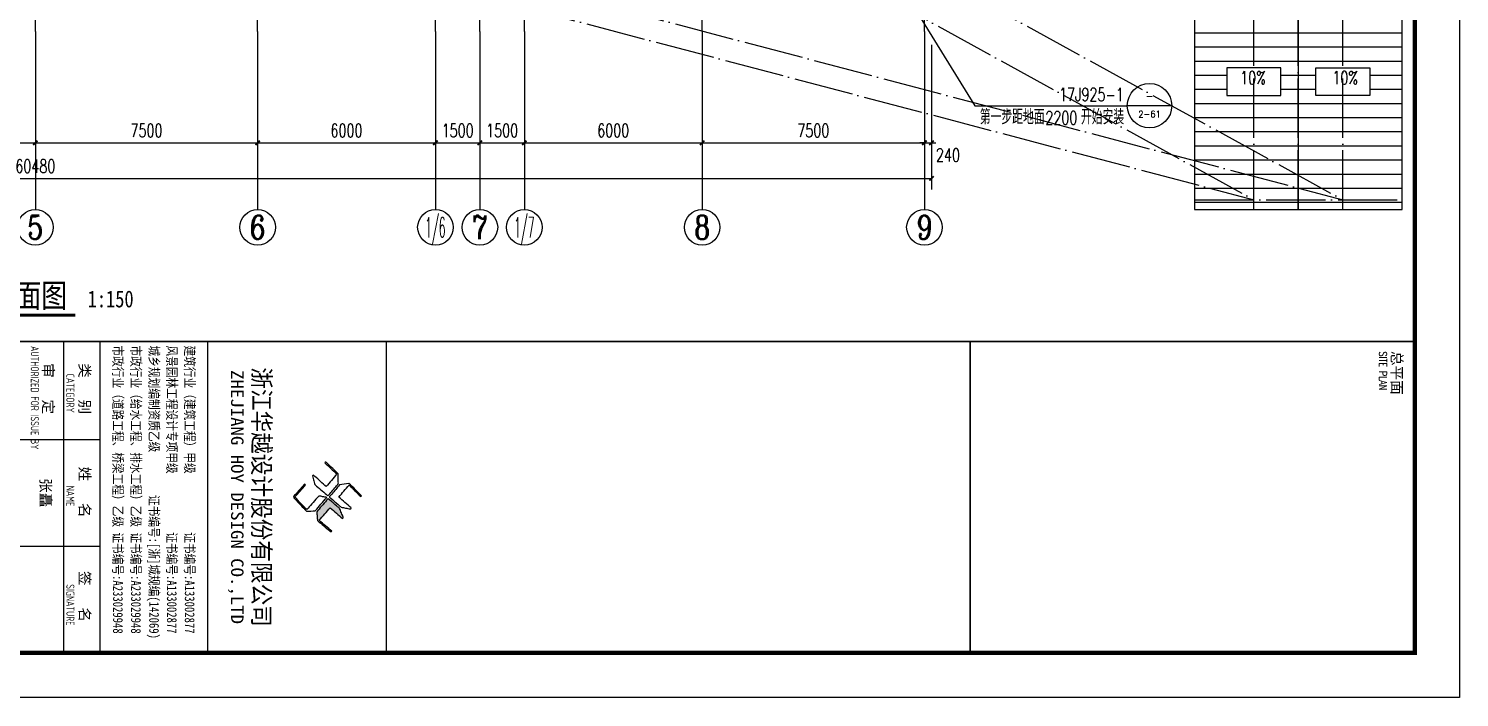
# Model space of a CAD drawing. Extents: x 14591016 to 15383666, y -730593 to -510197.
# Drawn here: x 14910439 to 14958716, y -730593 to -708043 of the extents above; entities that cross this region are included whole.
import ezdxf
from ezdxf.enums import TextEntityAlignment as Align

# ---------------------------------------------------------------- set-up
doc = ezdxf.new("R2010")
doc.units = 0
doc.header["$LTSCALE"] = 1000
doc.header["$MEASUREMENT"] = 0
doc.linetypes.add('DOTE', pattern=[2.42, 2, -0.2, 0.02, -0.2])
for name, color, linetype in [('AXIS', 3, 'Continuous'), ('AXIS_TEXT', 7, 'Continuous'), ('DIM_LEAD', 3, 'Continuous'), ('DIM_SYMB', 3, 'Continuous'), ('DOTE', 1, 'DOTE'), ('PUB_TEXT', 7, 'Continuous'), ('PUB_TITLE', 4, 'Continuous'), ('TK', 4, 'Continuous'), ('填充', 251, 'Continuous')]:
    doc.layers.add(name, color=color, linetype=linetype)
doc.styles.add('-宋体', font='', dxfattribs={"width": 0.8})
doc.styles.add('_TCH_AXIS', font='COMPLEX', dxfattribs={"bigfont": 'GBCBIG'})
doc.styles.add('_TCH_DIM', font='SIMPLEX', dxfattribs={"bigfont": 'GBCBIG'})
doc.styles.add('_TCH_DIM_T3', font='SIMPLEX', dxfattribs={"width": 0.705882, "bigfont": 'GBCBIG'})
doc.styles.add('COMPLEX', font='COMPLEX')
doc.styles.add('HT', font='simhei.ttf', dxfattribs={"width": 0.8})
doc.styles.add('ROMANS', font='romans', dxfattribs={"width": 0.65, "height": 231.275})
doc.styles.add('TSSD_REIN', font='tssdeng.shx', dxfattribs={"width": 0.7, "bigfont": 'tssdchn.shx'})
doc.styles.add('YAYA', font='', dxfattribs={"width": 0.8, "height": 1})
doc.styles.add('图签宋体', font='', dxfattribs={"height": 300})
doc.styles.add('图签黑体', font='simhei.ttf', dxfattribs={"height": 550})
doc.styles.get('-宋体').set_extended_font_data('SimSun')
doc.styles.get('YAYA').set_extended_font_data('SimSun')
doc.styles.get('图签宋体').set_extended_font_data('NSimSun')
doc.dimstyles.new('_TCH_ARCH&&150', dxfattribs={"dimtxt": 446.25, "dimasz": 150, "dimexe": 375, "dimexo": 450, "dimgap": 189.375, "dimtad": 1, "dimdec": 0, "dimzin": 0, "dimdsep": 46, "dimtxsty": '_TCH_DIM_T3', "dimblk": 'ARCHTICK', "dimcen": 0.09, "dimclrt": 7, "dimazin": 2, "dimtfac": 1, "dimtdec": 0, "dimtix": 1, "dimtmove": 2, "dimatfit": 3, "dimfxl": 0, "dimtolj": 1, "dimtzin": 0, "dimarcsym": 0})

# ---------------------------------------------------------------- blocks, each defined once
blk = doc.blocks.new('A$C053D6479')
at = {"layer": 'PUB_TITLE'}
h = blk.add_hatch(color=256, dxfattribs=at)
h.dxf.hatch_style = 1
edge = h.paths.add_edge_path()
edge.add_spline(control_points=[(1026, 827), (1105, 920), (1188, 1008), (1266, 1102)], knot_values=[13, 13, 13, 13, 14, 14, 14, 14], degree=3, periodic=0)
edge.add_spline(control_points=[(1266, 1102), (1258, 1111), (1249, 1119), (1239, 1116)], knot_values=[12, 12, 12, 12, 13, 13, 13, 13], degree=3, periodic=0)
edge.add_spline(control_points=[(1239, 1116), (1210, 1107), (1179, 1092), (1144, 1077)], knot_values=[11, 11, 11, 11, 12, 12, 12, 12], degree=3, periodic=0)
edge.add_spline(control_points=[(1144, 1077), (1109, 1063), (1069, 1053), (1047, 1038)], knot_values=[10, 10, 10, 10, 11, 11, 11, 11], degree=3, periodic=0)
edge.add_spline(control_points=[(1047, 1038), (1028, 1026), (1007, 992), (991, 972)], knot_values=[9, 9, 9, 9, 10, 10, 10, 10], degree=3, periodic=0)
edge.add_spline(control_points=[(991, 972), (942, 913), (899, 868), (849, 810)], knot_values=[8, 8, 8, 8, 9, 9, 9, 9], degree=3, periodic=0)
edge.add_spline(control_points=[(849, 810), (842, 801), (822, 776), (822, 775)], knot_values=[7, 7, 7, 7, 8, 8, 8, 8], degree=3, periodic=0)
edge.add_spline(control_points=[(822, 775), (823, 771), (848, 752), (859, 744)], knot_values=[6, 6, 6, 6, 7, 7, 7, 7], degree=3, periodic=0)
edge.add_spline(control_points=[(859, 744), (949, 670), (1035, 592), (1122, 521)], knot_values=[5, 5, 5, 5, 6, 6, 6, 6], degree=3, periodic=0)
edge.add_spline(control_points=[(1122, 521), (1153, 527), (1185, 530), (1217, 533)], knot_values=[4, 4, 4, 4, 5, 5, 5, 5], degree=3, periodic=0)
edge.add_spline(control_points=[(1217, 533), (1246, 535), (1293, 532), (1316, 542)], knot_values=[3, 3, 3, 3, 4, 4, 4, 4], degree=3, periodic=0)
edge.add_spline(control_points=[(1316, 542), (1327, 547), (1338, 565), (1349, 579)], knot_values=[2, 2, 2, 2, 3, 3, 3, 3], degree=3, periodic=0)
edge.add_spline(control_points=[(1349, 579), (1423, 670), (1507, 759), (1572, 848)], knot_values=[1, 1, 1, 1, 2, 2, 2, 2], degree=3, periodic=0)
edge.add_spline(control_points=[(1572, 848), (1564, 852), (1561, 861), (1551, 862)], knot_values=[0, 0, 0, 0, 1, 1, 1, 1], degree=3, periodic=0)
edge.add_spline(control_points=[(1551, 862), (1469, 769), (1393, 671), (1310, 579)], knot_values=[15, 15, 15, 15, 16, 16, 16, 16], degree=3, periodic=0)
edge.add_spline(control_points=[(1310, 579), (1216, 662), (1118, 742), (1026, 827)], knot_values=[14, 14, 14, 14, 15, 15, 15, 15], degree=3, periodic=0)
at = {"layer": 'TK'}
for points, knots in [([(1031, 1298), (1066, 1286), (1054, 1262), (1045, 1224), (1036, 1188), (1031, 1158), (1024, 1121), (1020, 1104), (1017, 1085), (1012, 1071), (1004, 1052), (976, 1026), (956, 1003), (906, 946), (866, 899), (814, 839), (806, 829), (789, 806), (787, 806), (777, 804), (728, 856), (719, 864), (651, 922), (580, 978), (514, 1036), (509, 1106), (488, 1176), (479, 1247), (570, 1343), (663, 1436), (758, 1526), (764, 1523), (768, 1518), (774, 1515), (693, 1422), (599, 1343), (520, 1249), (607, 1171), (698, 1096), (789, 1021), (874, 1109), (950, 1206), (1031, 1298)], [0, 0, 0, 0, 1, 1, 1, 2, 2, 2, 3, 3, 3, 4, 4, 4, 5, 5, 5, 6, 6, 6, 7, 7, 7, 8, 8, 8, 9, 9, 9, 10, 10, 10, 11, 11, 11, 12, 12, 12, 13, 13, 13, 14, 14, 14, 14]), ([(555, 949), (624, 891), (699, 833), (760, 773), (689, 691), (614, 604), (539, 517), (529, 505), (516, 487), (506, 482), (492, 475), (469, 472), (452, 467), (416, 456), (383, 448), (342, 438), (323, 433), (297, 422), (293, 440), (291, 452), (313, 470), (322, 480), (400, 566), (477, 652), (553, 736), (460, 815), (366, 894), (270, 970), (183, 883), (101, 791), (16, 703), (-18, 714), (9, 735), (28, 755), (103, 838), (192, 930), (266, 1005), (319, 1009), (387, 1005), (442, 1007), (456, 1008), (472, 1011), (485, 1007), (507, 1000), (534, 967), (555, 949)], [0, 0, 0, 0, 1, 1, 1, 2, 2, 2, 3, 3, 3, 4, 4, 4, 5, 5, 5, 6, 6, 6, 7, 7, 7, 8, 8, 8, 9, 9, 9, 10, 10, 10, 11, 11, 11, 12, 12, 12, 13, 13, 13, 14, 14, 14, 15, 15, 15, 15]), ([(1551, 862), (1561, 861), (1564, 852), (1572, 848), (1507, 759), (1423, 670), (1349, 579), (1338, 565), (1327, 547), (1316, 542), (1293, 532), (1246, 535), (1217, 533), (1185, 530), (1153, 527), (1122, 521), (1035, 592), (949, 670), (859, 744), (848, 752), (823, 771), (822, 775), (822, 776), (842, 801), (849, 810), (899, 868), (942, 913), (991, 972), (1007, 992), (1028, 1026), (1047, 1038), (1069, 1053), (1109, 1063), (1144, 1077), (1179, 1092), (1210, 1107), (1239, 1116), (1249, 1119), (1258, 1111), (1266, 1102), (1188, 1008), (1105, 920), (1026, 827), (1118, 742), (1216, 662), (1310, 579), (1393, 671), (1469, 769), (1551, 862)], [0, 0, 0, 0, 1, 1, 1, 2, 2, 2, 3, 3, 3, 4, 4, 4, 5, 5, 5, 6, 6, 6, 7, 7, 7, 8, 8, 8, 9, 9, 9, 10, 10, 10, 11, 11, 11, 12, 12, 12, 13, 13, 13, 14, 14, 14, 15, 15, 15, 16, 16, 16, 16]), ([(1097, 490), (1100, 425), (1106, 361), (1107, 294), (1018, 207), (925, 121), (830, 33), (818, 21), (800, 0), (787, 0), (768, -1), (725, 49), (712, 60), (662, 103), (616, 143), (568, 186), (545, 207), (518, 224), (499, 250), (501, 259), (511, 261), (516, 267), (609, 192), (696, 111), (785, 33), (883, 118), (977, 208), (1070, 298), (992, 373), (892, 456), (803, 534), (791, 544), (768, 561), (766, 569), (761, 588), (776, 634), (780, 655), (785, 690), (788, 721), (795, 746), (897, 661), (998, 576), (1097, 490)], [0, 0, 0, 0, 1, 1, 1, 2, 2, 2, 3, 3, 3, 4, 4, 4, 5, 5, 5, 6, 6, 6, 7, 7, 7, 8, 8, 8, 9, 9, 9, 10, 10, 10, 11, 11, 11, 12, 12, 12, 13, 13, 13, 14, 14, 14, 14])]:
    blk.add_open_spline(points, degree=3, knots=knots, dxfattribs=at)
blk = doc.blocks.new('GeYuanFrame_38861532', base_point=(20.09, 4.53))
at = {"layer": 'PUB_TITLE'}
for points in [[(1013.09, 235.33), (1013.09, 292.73)], [(1037.09, 235.33), (1037.09, 292.73)]]:
    blk.add_lwpolyline(points, dxfattribs=at)
at = {"layer": 'TK'}
for p, q in [((991.09, 316.93), (1061.09, 316.93)), ((991.09, 284.53), (1061.09, 284.53))]:
    blk.add_line(p, q, dxfattribs=at)
blk.add_lwpolyline([(20.09, 4.53), (20.09, 598.53), (1071.09, 598.53), (1071.09, 4.53)], close=True, dxfattribs=at)
at = {"layer": 'TK', "const_width": 1}
blk.add_lwpolyline([(45.09, 588.53), (1061.09, 588.53), (1061.09, 14.53), (45.09, 14.53)], close=True, dxfattribs=at)
at = {"layer": 'TK'}
for points, const_width in [([(991.09, 588.53), (991.09, 14.53)], 0.4), ([(991.09, 488.5), (1061.09, 488.5)], 0.35), ([(991.09, 357.14), (1061.09, 357.14)], 0.35), ([(991.09, 292.73), (1061.09, 292.73)], 0.35), ([(991.09, 292.73), (1061.09, 292.73)], 0.35)]:
    blk.add_lwpolyline(points, dxfattribs=dict(at, const_width=const_width))
blk.add_lwpolyline([(991.09, 292.73), (1061.09, 292.73)], dxfattribs=at)
at = {"layer": 'PUB_TITLE', "xscale": 0.01000000000021828, "yscale": 0.01000000000021828, "zscale": 0.01}
blk.add_blockref('A$C053D6479', (1018.19, 336.27), dxfattribs=at)
at = {"layer": 'TK', "style": '图签宋体'}
for s, p in [('总平面', (993.23, 583.28)), ('类   别', (995.97, 288.09)), ('姓   名', (1019.2, 288.09)), ('签   名', (1042.68, 288.09)), ('审   定', (995.97, 279.89))]:
    blk.add_text(s, height=2.4, dxfattribs=at).set_placement(p)
at = {"layer": 'TK'}
for s, height, style, width, p in [('SITE PLAN', 1.697, 'ROMANS', 0.76, (993.35, 580.49)), ('建筑行业（建筑工程）甲级           证书编号:A133002877', 2.2, '-宋体', 0.8, (992, 311.83)), ('风景园林工程设计专项甲级           证书编号:A133002877', 2.2, '-宋体', 0.8, (992, 307.81)), ('城乡规划编制资质乙级        证书编号:[浙]城规编(142069)', 2.2, '-宋体', 0.8, (992, 303.82)), ('市政行业（给水工程、排水工程）乙级 证书编号:A233029948', 2.2, '-宋体', 0.8, (992, 299.74)), ('市政行业（道路工程、桥梁工程）乙级 证书编号:A233029948', 2.2, '-宋体', 0.8, (992, 295.69)), ('CATEGORY', 1.8, 'TSSD_REIN', 0.7, (998.32, 285.17)), ('NAME', 1.8, 'TSSD_REIN', 0.7, (1023.51, 285.17)), ('SIGNATURE', 1.8, 'TSSD_REIN', 0.7, (1045.66, 285.17)), ('AUTHORIZED FOR ISSUE BY', 1.8, 'TSSD_REIN', 0.7, (992.12, 277.17))]:
    blk.add_text(s, height=height, dxfattribs=dict(at, style=style, width=width)).set_placement(p)
for s, height, style, width, p in [('浙江华越设计股份有限公司', 3.96, 'HT', 0.9, (1026.07, 329.16)), ('ZHEJIANG HOY DESIGN CO.,LTD', 2.8, '图签黑体', 1.11, (1026.06, 323.29))]:
    blk.add_text(s, height=height, dxfattribs=dict(at, style=style, width=width)).set_placement(p, align=Align.MIDDLE)
at = {"layer": 'TK', "insert": (1025.09, 280.4), "char_height": 2.4, "width": 24, "attachment_point": 5, "style": '图签宋体'}
blk.add_mtext('张矗', dxfattribs=at)
blk = doc.blocks.new('_AXISO')
blk.add_circle((0, 0), 0.5)
at = {"layer": 'AXIS_TEXT', "style": 'COMPLEX', "width": 1.041667}
blk.add_attdef('A', text='', height=0.56, dxfattribs=at).set_placement((-0.25, -0.28), (0.25, -0.28), align=Align.FIT)
blk = doc.blocks.new('_ArchTick')
at = {"color": 0, "linetype": 'ByBlock', "const_width": 0.4}
blk.add_lwpolyline([(-0.5, -0.5), (0.5, 0.5)], dxfattribs=at)
blk = doc.blocks.new('*D232')
at = {"layer": 'AXIS', "color": 0, "lineweight": -2}
for p, q in [((14880426, -708593), (14880426, -713468)), ((14940906, -708593), (14940906, -713468)), ((14880426, -713093), (14940906, -713093))]:
    blk.add_line(p, q, dxfattribs=at)
at = {"layer": 'Defpoints', "color": 0}
for p in [(14880426, -708143), (14940906, -708143), (14940906, -713093)]:
    blk.add_point(p, dxfattribs=at)
at = {"layer": 'AXIS', "color": 0, "lineweight": -2, "xscale": 150, "yscale": 150, "zscale": 150, "rotation": 180}
blk.add_blockref('_ArchTick', (14880426, -713093), dxfattribs=at)
at = {"layer": 'AXIS', "color": 0, "lineweight": -2, "xscale": 150, "yscale": 150, "zscale": 150}
blk.add_blockref('_ArchTick', (14940906, -713093), dxfattribs=at)
at = {"layer": 'AXIS', "color": 7, "insert": (14910666, -712680), "char_height": 446.2, "attachment_point": 5, "style": '_TCH_DIM_T3'}
blk.add_mtext('\\A1;60480', dxfattribs=at)
blk = doc.blocks.new('*D239')
at = {"layer": 'AXIS', "color": 0, "lineweight": -2}
for p, q in [((14903166, -708593), (14903166, -712268)), ((14910666, -708593), (14910666, -712268)), ((14903166, -711893), (14910666, -711893))]:
    blk.add_line(p, q, dxfattribs=at)
at = {"layer": 'Defpoints', "color": 0}
for p in [(14903166, -708143), (14910666, -708143), (14910666, -711893)]:
    blk.add_point(p, dxfattribs=at)
at = {"layer": 'AXIS', "color": 0, "lineweight": -2, "xscale": 150, "yscale": 150, "zscale": 150, "rotation": 180}
blk.add_blockref('_ArchTick', (14903166, -711893), dxfattribs=at)
at = {"layer": 'AXIS', "color": 0, "lineweight": -2, "xscale": 150, "yscale": 150, "zscale": 150}
blk.add_blockref('_ArchTick', (14910666, -711893), dxfattribs=at)
at = {"layer": 'AXIS', "color": 7, "insert": (14906916, -711480), "char_height": 446.2, "attachment_point": 5, "style": '_TCH_DIM_T3'}
blk.add_mtext('\\A1;7500', dxfattribs=at)
blk = doc.blocks.new('*D240')
at = {"layer": 'AXIS', "color": 0, "lineweight": -2}
for p, q in [((14910666, -708593), (14910666, -712268)), ((14918166, -708593), (14918166, -712268)), ((14910666, -711893), (14918166, -711893))]:
    blk.add_line(p, q, dxfattribs=at)
at = {"layer": 'Defpoints', "color": 0}
for p in [(14910666, -708143), (14918166, -708143), (14918166, -711893)]:
    blk.add_point(p, dxfattribs=at)
at = {"layer": 'AXIS', "color": 0, "lineweight": -2, "xscale": 150, "yscale": 150, "zscale": 150, "rotation": 180}
blk.add_blockref('_ArchTick', (14910666, -711893), dxfattribs=at)
at = {"layer": 'AXIS', "color": 0, "lineweight": -2, "xscale": 150, "yscale": 150, "zscale": 150}
blk.add_blockref('_ArchTick', (14918166, -711893), dxfattribs=at)
at = {"layer": 'AXIS', "color": 7, "insert": (14914416, -711480), "char_height": 446.2, "attachment_point": 5, "style": '_TCH_DIM_T3'}
blk.add_mtext('\\A1;7500', dxfattribs=at)
blk = doc.blocks.new('*D241')
at = {"layer": 'AXIS', "color": 0, "lineweight": -2}
for p, q in [((14918166, -708593), (14918166, -712268)), ((14924166, -708593), (14924166, -712268)), ((14918166, -711893), (14924166, -711893))]:
    blk.add_line(p, q, dxfattribs=at)
at = {"layer": 'Defpoints', "color": 0}
for p in [(14918166, -708143), (14924166, -708143), (14924166, -711893)]:
    blk.add_point(p, dxfattribs=at)
at = {"layer": 'AXIS', "color": 0, "lineweight": -2, "xscale": 150, "yscale": 150, "zscale": 150, "rotation": 180}
blk.add_blockref('_ArchTick', (14918166, -711893), dxfattribs=at)
at = {"layer": 'AXIS', "color": 0, "lineweight": -2, "xscale": 150, "yscale": 150, "zscale": 150}
blk.add_blockref('_ArchTick', (14924166, -711893), dxfattribs=at)
at = {"layer": 'AXIS', "color": 7, "insert": (14921166, -711480), "char_height": 446.2, "attachment_point": 5, "style": '_TCH_DIM_T3'}
blk.add_mtext('\\A1;6000', dxfattribs=at)
blk = doc.blocks.new('*D242')
at = {"layer": 'AXIS', "color": 0, "lineweight": -2}
for p, q in [((14924166, -708593), (14924166, -712268)), ((14925666, -708593), (14925666, -712268)), ((14924166, -711893), (14925666, -711893))]:
    blk.add_line(p, q, dxfattribs=at)
at = {"layer": 'Defpoints', "color": 0}
for p in [(14924166, -708143), (14925666, -708143), (14925666, -711893)]:
    blk.add_point(p, dxfattribs=at)
at = {"layer": 'AXIS', "color": 0, "lineweight": -2, "xscale": 150, "yscale": 150, "zscale": 150, "rotation": 180}
blk.add_blockref('_ArchTick', (14924166, -711893), dxfattribs=at)
at = {"layer": 'AXIS', "color": 0, "lineweight": -2, "xscale": 150, "yscale": 150, "zscale": 150}
blk.add_blockref('_ArchTick', (14925666, -711893), dxfattribs=at)
at = {"layer": 'AXIS', "color": 7, "insert": (14924916, -711480), "char_height": 446.2, "attachment_point": 5, "style": '_TCH_DIM_T3'}
blk.add_mtext('\\A1;1500', dxfattribs=at)
blk = doc.blocks.new('*D243')
at = {"layer": 'AXIS', "color": 0, "lineweight": -2}
for p, q in [((14925666, -708593), (14925666, -712268)), ((14927166, -708593), (14927166, -712268)), ((14925666, -711893), (14927166, -711893))]:
    blk.add_line(p, q, dxfattribs=at)
at = {"layer": 'Defpoints', "color": 0}
for p in [(14925666, -708143), (14927166, -708143), (14927166, -711893)]:
    blk.add_point(p, dxfattribs=at)
at = {"layer": 'AXIS', "color": 0, "lineweight": -2, "xscale": 150, "yscale": 150, "zscale": 150, "rotation": 180}
blk.add_blockref('_ArchTick', (14925666, -711893), dxfattribs=at)
at = {"layer": 'AXIS', "color": 0, "lineweight": -2, "xscale": 150, "yscale": 150, "zscale": 150}
blk.add_blockref('_ArchTick', (14927166, -711893), dxfattribs=at)
at = {"layer": 'AXIS', "color": 7, "insert": (14926416, -711480), "char_height": 446.2, "attachment_point": 5, "style": '_TCH_DIM_T3'}
blk.add_mtext('\\A1;1500', dxfattribs=at)
blk = doc.blocks.new('*D244')
at = {"layer": 'AXIS', "color": 0, "lineweight": -2}
for p, q in [((14927166, -708593), (14927166, -712268)), ((14933166, -708593), (14933166, -712268)), ((14927166, -711893), (14933166, -711893))]:
    blk.add_line(p, q, dxfattribs=at)
at = {"layer": 'Defpoints', "color": 0}
for p in [(14927166, -708143), (14933166, -708143), (14933166, -711893)]:
    blk.add_point(p, dxfattribs=at)
at = {"layer": 'AXIS', "color": 0, "lineweight": -2, "xscale": 150, "yscale": 150, "zscale": 150, "rotation": 180}
blk.add_blockref('_ArchTick', (14927166, -711893), dxfattribs=at)
at = {"layer": 'AXIS', "color": 0, "lineweight": -2, "xscale": 150, "yscale": 150, "zscale": 150}
blk.add_blockref('_ArchTick', (14933166, -711893), dxfattribs=at)
at = {"layer": 'AXIS', "color": 7, "insert": (14930166, -711480), "char_height": 446.2, "attachment_point": 5, "style": '_TCH_DIM_T3'}
blk.add_mtext('\\A1;6000', dxfattribs=at)
blk = doc.blocks.new('*D245')
at = {"layer": 'AXIS', "color": 0, "lineweight": -2}
for p, q in [((14933166, -708593), (14933166, -712268)), ((14940666, -708593), (14940666, -712268)), ((14933166, -711893), (14940666, -711893))]:
    blk.add_line(p, q, dxfattribs=at)
at = {"layer": 'Defpoints', "color": 0}
for p in [(14933166, -708143), (14940666, -708143), (14940666, -711893)]:
    blk.add_point(p, dxfattribs=at)
at = {"layer": 'AXIS', "color": 0, "lineweight": -2, "xscale": 150, "yscale": 150, "zscale": 150, "rotation": 180}
blk.add_blockref('_ArchTick', (14933166, -711893), dxfattribs=at)
at = {"layer": 'AXIS', "color": 0, "lineweight": -2, "xscale": 150, "yscale": 150, "zscale": 150}
blk.add_blockref('_ArchTick', (14940666, -711893), dxfattribs=at)
at = {"layer": 'AXIS', "color": 7, "insert": (14936916, -711480), "char_height": 446.2, "attachment_point": 5, "style": '_TCH_DIM_T3'}
blk.add_mtext('\\A1;7500', dxfattribs=at)
blk = doc.blocks.new('*D246')
at = {"layer": 'AXIS', "color": 0, "lineweight": -2}
for p, q in [((14940666, -708593), (14940666, -712268)), ((14940906, -708593), (14940906, -712268)), ((14940666, -711893), (14940516, -711893)), ((14940666, -711893), (14940906, -711893)), ((14940906, -711893), (14941056, -711893))]:
    blk.add_line(p, q, dxfattribs=at)
at = {"layer": 'Defpoints', "color": 0}
for p in [(14940666, -708143), (14940906, -708143), (14940906, -711893)]:
    blk.add_point(p, dxfattribs=at)
at = {"layer": 'AXIS', "color": 0, "lineweight": -2, "xscale": 150, "yscale": 150, "zscale": 150}
blk.add_blockref('_ArchTick', (14940666, -711893), dxfattribs=at)
at = {"layer": 'AXIS', "color": 0, "lineweight": -2, "xscale": 150, "yscale": 150, "zscale": 150, "rotation": 180}
blk.add_blockref('_ArchTick', (14940906, -711893), dxfattribs=at)
at = {"layer": 'AXIS', "color": 7, "insert": (14941461, -712305), "char_height": 446.2, "attachment_point": 5, "style": '_TCH_DIM_T3'}
blk.add_mtext('\\A1;240', dxfattribs=at)

msp = doc.modelspace()

# ---------------------------------------------------------------- hatches: boundary and pattern name
at = {"layer": '填充', "ltscale": 0.5}
h = msp.add_hatch(dxfattribs=at)
h.set_pattern_fill('ANSI31', color=256, scale=300, angle=315, style=0)
h.set_pattern_definition([(0, (0, 0), (1e-13, 476.25), [])])
h.paths.add_polyline_path([(14956780.6, -609482.6), (14953280.6, -609482.6), (14953280.6, -714142.6), (14956780.6, -714142.6)])
h.paths.add_polyline_path([(14953868.1, -646300.6), (14953868.1, -645367.6), (14955693.1, -645367.6), (14955693.1, -646300.6)], flags=16)
h.paths.add_polyline_path([(14955693.1, -661367.6), (14955693.1, -662300.6), (14953868.1, -662300.6), (14953868.1, -661367.6)], flags=16)
h.paths.add_polyline_path([(14953868.1, -630300.6), (14953868.1, -629367.6), (14955693.1, -629367.6), (14955693.1, -630300.6)], flags=16)
h.paths.add_polyline_path([(14955693.1, -677367.6), (14955693.1, -678300.6), (14953868.1, -678300.6), (14953868.1, -677367.6)], flags=16)
h.paths.add_polyline_path([(14953868.1, -614300.6), (14953868.1, -613367.6), (14955693.1, -613367.6), (14955693.1, -614300.6)], flags=16)
h.paths.add_polyline_path([(14955693.1, -693367.6), (14955693.1, -694300.6), (14953868.1, -694300.6), (14953868.1, -693367.6)], flags=16)
h.paths.add_polyline_path([(14955693.1, -709367.6), (14955693.1, -710300.6), (14953868.1, -710300.6), (14953868.1, -709367.6)], flags=16)
h.paths.add_polyline_path([(14953280.6, -609482.6), (14949780.6, -609482.6), (14949780.6, -714142.6), (14953280.6, -714142.6)])
h.paths.add_polyline_path([(14950868.1, -646300.6), (14950868.1, -645367.6), (14952693.1, -645367.6), (14952693.1, -646300.6)], flags=16)
h.paths.add_polyline_path([(14952693.1, -661367.6), (14952693.1, -662300.6), (14950868.1, -662300.6), (14950868.1, -661367.6)], flags=16)
h.paths.add_polyline_path([(14950868.1, -630300.6), (14950868.1, -629367.6), (14952693.1, -629367.6), (14952693.1, -630300.6)], flags=16)
h.paths.add_polyline_path([(14952693.1, -677367.6), (14952693.1, -678300.6), (14950868.1, -678300.6), (14950868.1, -677367.6)], flags=16)
h.paths.add_polyline_path([(14950868.1, -614300.6), (14950868.1, -613367.6), (14952693.1, -613367.6), (14952693.1, -614300.6)], flags=16)
h.paths.add_polyline_path([(14952693.1, -693367.6), (14952693.1, -694300.6), (14950868.1, -694300.6), (14950868.1, -693367.6)], flags=16)
h.paths.add_polyline_path([(14952693.1, -709367.6), (14952693.1, -710300.6), (14950868.1, -710300.6), (14950868.1, -709367.6)], flags=16)
h.paths.add_polyline_path([(14954318, -678032.6), (14955351.1, -678032.6), (14955351.1, -677363.3), (14954318, -677363.3)], flags=24)
h.paths.add_polyline_path([(14954318, -662032.6), (14955351.1, -662032.6), (14955351.1, -661363.3), (14954318, -661363.3)], flags=24)
h.paths.add_polyline_path([(14954318, -646032.6), (14955351.1, -646032.6), (14955351.1, -645363.3), (14954318, -645363.3)], flags=24)
h.paths.add_polyline_path([(14954318, -630032.6), (14955351.1, -630032.6), (14955351.1, -629363.3), (14954318, -629363.3)], flags=24)
h.paths.add_polyline_path([(14951210, -678032.6), (14952243.1, -678032.6), (14952243.1, -677363.3), (14951210, -677363.3)], flags=24)
h.paths.add_polyline_path([(14951210, -662032.6), (14952243.1, -662032.6), (14952243.1, -661363.3), (14951210, -661363.3)], flags=24)
h.paths.add_polyline_path([(14951210, -646032.6), (14952243.1, -646032.6), (14952243.1, -645363.3), (14951210, -645363.3)], flags=24)
h.paths.add_polyline_path([(14951210, -630032.6), (14952243.1, -630032.6), (14952243.1, -629363.3), (14951210, -629363.3)], flags=24)

# ---------------------------------------------------------------- linework, layer by layer
msp.add_lwpolyline([(14949780.6, -714142.6), (14956780.6, -714142.6), (14956780.6, -609482.6), (14949780.6, -609482.6)], close=True)
at = {"ltscale": 0.5}
msp.add_lwpolyline([(14953280.6, -714142.6, 50, 50, 0), (14953280.6, -609482.6, 50, 50, 0)], format="xyseb", dxfattribs=at)
for points in [[(14952693.1, -710300.6), (14952693.1, -709367.6), (14950868.1, -709367.6), (14950868.1, -710300.6)], [(14953868.1, -710300.6), (14953868.1, -709367.6), (14955693.1, -709367.6), (14955693.1, -710300.6)]]:
    msp.add_lwpolyline(points, close=True, dxfattribs=at)
at = {"layer": 'AXIS'}
for p, q in [((14910666.1, -708142.5), (14910666.1, -714142.5)), ((14918166.1, -708142.5), (14918166.1, -714142.5)), ((14924166.1, -708142.5), (14924166.1, -714142.5)), ((14925666.1, -708142.5), (14925666.1, -714142.5)), ((14927166.1, -708142.5), (14927166.1, -714142.5)), ((14933166.1, -708142.5), (14933166.1, -714142.5)), ((14940666.1, -708142.5), (14940666.1, -714142.5))]:
    msp.add_line(p, q, dxfattribs=at)
at = {"layer": 'DIM_LEAD'}
for p, q in [((14940444.9, -707533.6), (14942366.1, -710642.5)), ((14942366.1, -710642.5), (14947510.8, -710642.5)), ((14949010.8, -710642.5), (14947510.8, -710642.5))]:
    msp.add_line(p, q, dxfattribs=at)
msp.add_circle((14948260.8, -710642.5), 750, dxfattribs=at)
at = {"layer": 'DIM_SYMB'}
for points in [[(14952476.6, -710078.6, 0, 0, 0), (14951426.6, -710078.6, 120, 0, 0), (14950976.6, -710078.6, 0, 0, 0)], [(14954084.6, -710078.6, 0, 0, 0), (14955134.6, -710078.6, 120, 0, 0), (14955584.6, -710078.6, 0, 0, 0)]]:
    msp.add_lwpolyline(points, format="xyseb", dxfattribs=at)
at = {"layer": 'DIM_SYMB', "const_width": 105}
msp.add_lwpolyline([(14907386.1, -717705.3), (14912012.3, -717705.3)], dxfattribs=at)
at = {"layer": 'DOTE'}
for p, q in [((14910666.1, -708142.5), (14910666.1, -585142.5)), ((14918166.1, -708142.5), (14918166.1, -585142.5)), ((14924166.1, -708142.5), (14924166.1, -585142.5)), ((14925666.1, -708142.5), (14925666.1, -585142.5)), ((14927166.1, -708142.5), (14927166.1, -585142.5)), ((14933166.1, -708142.5), (14933166.1, -585142.5)), ((14940666.1, -708142.5), (14940666.1, -585142.5)), ((14951780.6, -714142.6), (14951780.6, -609482.6)), ((14953280.6, -714142.6), (14953280.6, -609482.6)), ((14954780.6, -714142.6), (14954780.6, -609482.6)), ((14894166.1, -698642.5), (14951780.6, -713812.6)), ((14897166.1, -698642.5), (14954780.6, -713812.6)), ((14924166.1, -698642.5), (14951780.6, -713812.6)), ((14927166.1, -698642.5), (14954780.6, -713812.6)), ((14949780.6, -713812.6), (14956780.6, -713812.6))]:
    msp.add_line(p, q, dxfattribs=at)

# ---------------------------------------------------------------- block references
at = {"xscale": 150, "yscale": 150, "zscale": 150, "rotation": 270}
msp.add_blockref('GeYuanFrame_38861532', (14869616.1, -572942.5), dxfattribs=at)
at = {"layer": 'AXIS'}
ref = msp.add_blockref('_AXISO', (14910666.1, -714742.5), dxfattribs=dict(at, xscale=1200, yscale=1200, zscale=1200))
ref.add_attrib('A', '5', dxfattribs={"layer": 'AXIS_TEXT', "ltscale": 0.5, "height": 798.8, "style": '_TCH_AXIS'}).set_placement((14910399.9, -715141.9), (14910932.4, -715141.9), align=Align.FIT)
ref = msp.add_blockref('_AXISO', (14918166.1, -714742.5), dxfattribs=dict(at, xscale=1200, yscale=1200, zscale=1200))
ref.add_attrib('A', '6', dxfattribs={"layer": 'AXIS_TEXT', "ltscale": 0.5, "height": 798.8, "style": '_TCH_AXIS'}).set_placement((14917899.9, -715141.9), (14918432.4, -715141.9), align=Align.FIT)
ref = msp.add_blockref('_AXISO', (14924166.1, -714742.5), dxfattribs=dict(at, xscale=1200, yscale=1200, zscale=1200))
ref.add_attrib('A', '1/6', dxfattribs={"layer": 'AXIS_TEXT', "ltscale": 0.5, "height": 678.82, "style": '_TCH_AXIS', "width": 0.411765}).set_placement((14923826.7, -715081.9), (14924505.6, -715081.9), align=Align.FIT)
ref = msp.add_blockref('_AXISO', (14925666.1, -714742.5), dxfattribs=dict(at, xscale=1200, yscale=1200, zscale=1200))
ref.add_attrib('A', '7', dxfattribs={"layer": 'AXIS_TEXT', "ltscale": 0.5, "height": 798.8, "style": '_TCH_AXIS'}).set_placement((14925399.9, -715141.9), (14925932.4, -715141.9), align=Align.FIT)
ref = msp.add_blockref('_AXISO', (14927166.1, -714742.5), dxfattribs=dict(at, xscale=1200, yscale=1200, zscale=1200))
ref.add_attrib('A', '1/7', dxfattribs={"layer": 'AXIS_TEXT', "ltscale": 0.5, "height": 678.82, "style": '_TCH_AXIS', "width": 0.411765}).set_placement((14926826.7, -715081.9), (14927505.6, -715081.9), align=Align.FIT)
ref = msp.add_blockref('_AXISO', (14933166.1, -714742.5), dxfattribs=dict(at, xscale=1200, yscale=1200, zscale=1200))
ref.add_attrib('A', '8', dxfattribs={"layer": 'AXIS_TEXT', "ltscale": 0.5, "height": 798.8, "style": '_TCH_AXIS'}).set_placement((14932899.9, -715141.9), (14933432.4, -715141.9), align=Align.FIT)
ref = msp.add_blockref('_AXISO', (14940666.1, -714742.5), dxfattribs=dict(at, xscale=1200, yscale=1200, zscale=1200))
ref.add_attrib('A', '9', dxfattribs={"layer": 'AXIS_TEXT', "ltscale": 0.5, "height": 798.8, "style": '_TCH_AXIS'}).set_placement((14940399.9, -715141.9), (14940932.4, -715141.9), align=Align.FIT)

# ---------------------------------------------------------------- texts
at = {"layer": 'PUB_TEXT', "style": '_TCH_DIM', "width": 0.705882}
msp.add_text('10%%%', height=446.25, rotation=360, dxfattribs=at).set_placement((14951321.6, -709921.1))
at = {"layer": 'PUB_TEXT'}
for s, height, style, width, p in [('10%%%', 446.25, '_TCH_DIM', 0.705882, (14954429.6, -709921.1)), ('17J925-1', 446.25, '_TCH_DIM', 0.705882, (14945208.3, -710485)), ('2200', 446.25, '_TCH_DIM', 0.705882, (14944745.9, -711274.8)), ('屋顶平面图', 797.47, 'YAYA', 0.8, (14907386.1, -717442.5)), ('1:150', 569.62, 'YAYA', 0.8, (14912432.3, -717442.5))]:
    msp.add_text(s, height=height, dxfattribs=dict(at, style=style, width=width)).set_placement(p)
at = {"layer": 'PUB_TEXT', "style": '_TCH_DIM', "width": 0.777778}
msp.add_text('-', height=391.5, dxfattribs=at).set_placement((14948130.3, -710503.7), (14948391.3, -710503.7), align=Align.FIT)
at = {"layer": 'PUB_TEXT', "style": '_TCH_DIM'}
for s, p in [('第一步距地面', (14942534.1, -711274.8)), ('开始安装', (14945945.9, -711274.8))]:
    msp.add_text(s, height=506.38, dxfattribs=at).set_placement(p)
msp.add_text('2-61', height=223.12, dxfattribs=at).set_placement((14947883.6, -711035.7), (14948638, -711035.7), align=Align.FIT)

# ---------------------------------------------------------------- dimensions: what is measured, and where the dimension line sits
at = {"layer": 'AXIS'}
for p1, p2, distance, text, picture, middle in [((14880426.1, -708142.5), (14940906.1, -708142.5), -4950, '60480', '*D232', (14910666.1, -712680)), ((14903166.1, -708142.5), (14910666.1, -708142.5), -3750, '7500', '*D239', (14906916.1, -711480)), ((14910666.1, -708142.5), (14918166.1, -708142.5), -3750, '7500', '*D240', (14914416.1, -711480)), ((14918166.1, -708142.5), (14924166.1, -708142.5), -3750, '6000', '*D241', (14921166.1, -711480)), ((14924166.1, -708142.5), (14925666.1, -708142.5), -3750, '1500', '*D242', (14924916.1, -711480)), ((14925666.1, -708142.5), (14927166.1, -708142.5), -3750, '1500', '*D243', (14926416.1, -711480)), ((14927166.1, -708142.5), (14933166.1, -708142.5), -3750, '6000', '*D244', (14930166.1, -711480)), ((14933166.1, -708142.5), (14940666.1, -708142.5), -3750, '7500', '*D245', (14936916.1, -711480))]:
    dim = msp.add_aligned_dim(p1=p1, p2=p2, distance=distance, text=text, dimstyle='_TCH_ARCH&&150', dxfattribs=at)
    dim.commit()
    dim.dimension.update_dxf_attribs({"geometry": picture, "text_midpoint": middle})
dim = msp.add_linear_dim(base=(14940906.1, -711892.5), p1=(14940666.1, -708142.5), p2=(14940906.1, -708142.5), angle=0, text='240', dimstyle='_TCH_ARCH&&150', dxfattribs=at)
dim.commit()
dim.dimension.update_dxf_attribs({"geometry": '*D246', "text_midpoint": (14941461.1, -712305), "dimtype": 161})

doc.saveas('drawing.dxf')
